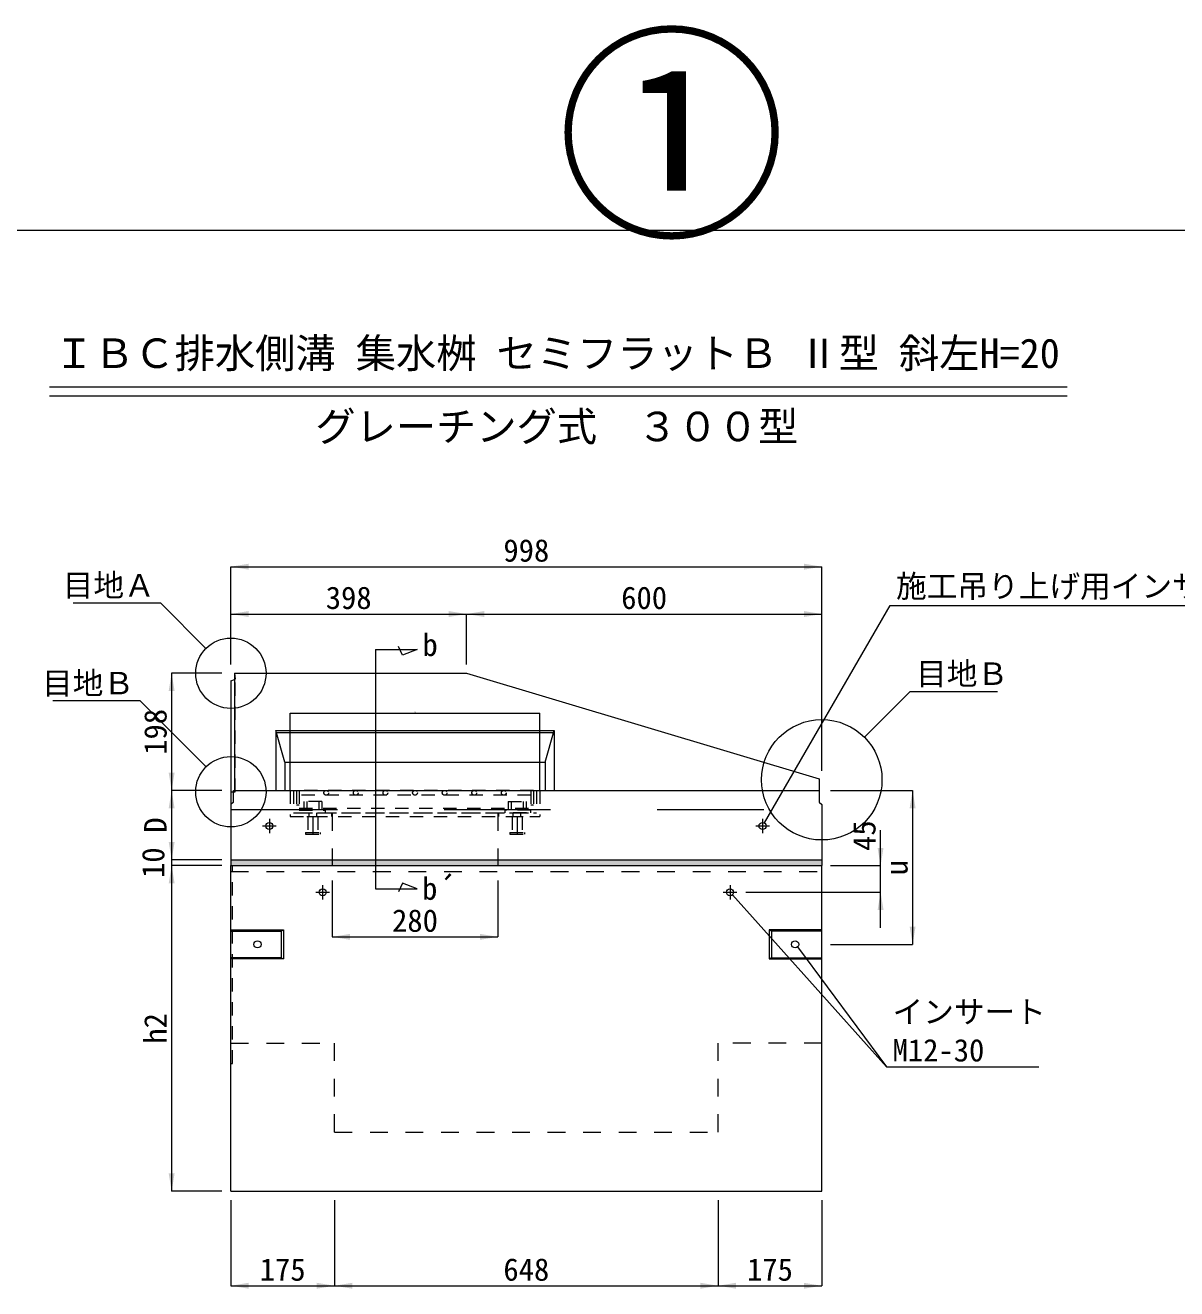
# Model space of a CAD drawing. Units: millimetres at full size. Extents: x -36174 to -11409, y 24892 to 47415.
# Drawn here: x -31074 to -29129, y 42170 to 44304 of the extents above; entities that cross this region are included whole.
import ezdxf
from ezdxf.enums import TextEntityAlignment as Align

# ---------------------------------------------------------------- set-up
doc = ezdxf.new("R2010")
doc.units = ezdxf.units.MM
doc.header["$LTSCALE"] = 30
for name, pattern in [('DASHED_SPACED', [12, 6, -6]), ('USER1', [1.35, 0.75, -0.6]), ('USER2', [2, 1, -1])]:
    doc.linetypes.add(name, pattern=pattern)
for name, color, linetype, lineweight in [('0_2', 7, 'Continuous', 13), ('側溝・本体', 7, 'Continuous', 9), ('寸法引出', 7, 'Continuous', 9), ('寸法線', 7, 'Continuous', 9), ('本体', 2, 'Continuous', 20), ('枠', 5, 'Continuous', 5), ('補助線', 8, 'Continuous', 9), ('ｲﾝｻｰﾄ', 3, 'USER1', 9), ('ｸﾞﾚｰﾁﾝｸﾞ', 7, 'USER1', 5)]:
    doc.layers.add(name, color=color, linetype=linetype, lineweight=lineweight)
doc.layers.add('ﾊｯﾁﾝｸﾞ', color=8, linetype='Continuous')
doc.styles.add('ＭＳ ゴシック', font='')
doc.styles.get('ＭＳ ゴシック').set_extended_font_data('MS Gothic')

# ---------------------------------------------------------------- blocks, each defined once
blk = doc.blocks.new('filled_arrow')
at = {"color": 0, "linetype": 'Continuous', "lineweight": -2}
blk.add_solid([(7.5, 1.25), (0, 0), (7.5, -1.25)], dxfattribs=at)

msp = doc.modelspace()

# ---------------------------------------------------------------- hatches: boundary and pattern name
at = {"layer": '寸法線'}
msp.add_hatch(color=256, dxfattribs=at).paths.add_polyline_path([(-29879.89, 42835.29), (-29879.08, 42834), (-29878.71, 42834.34)])
at = {"layer": 'ﾊｯﾁﾝｸﾞ'}
msp.add_hatch(color=256, dxfattribs=at).paths.add_polyline_path([(-30726.86, 42894.79), (-30726.86, 42884.79), (-30704.85, 42884.79), (-29728.86, 42884.79), (-29728.86, 42894.79)])

# ---------------------------------------------------------------- linework, layer by layer
at = {"layer": '側溝・本体', "lineweight": 20}
for p, q in [((-31033.1, 43693.4), (-29314.22, 43693.4)), ((-31033.1, 43678.4), (-29314.36, 43678.4))]:
    msp.add_line(p, q, dxfattribs=at)
at = {"layer": '側溝・本体', "color": 4, "linetype": 'USER1', "lineweight": 5}
for p, q in [((-30720.86, 43209.79), (-30719.86, 43199.79)), ((-30720.86, 43199.37), (-30719.86, 43199.79)), ((-30719.86, 43009.57), (-30719.86, 43199.79)), ((-30722.36, 43009.57), (-30719.86, 43009.57)), ((-30723.86, 42550.79), (-30723.86, 42884.79)), ((-30726.86, 42550.79), (-30723.86, 42550.79))]:
    msp.add_line(p, q, dxfattribs=at)
at = {"layer": '側溝・本体'}
for p, q in [((-30650.86, 43112.79), (-30180.86, 43112.79)), ((-30635.86, 43059.79), (-30650.86, 43112.79)), ((-30650.86, 43112.79), (-30650.86, 43011.77)), ((-30195.86, 43059.79), (-30180.86, 43112.79)), ((-30180.86, 43112.79), (-30180.86, 43011.77)), ((-30650.01, 43109.79), (-30181.71, 43109.79)), ((-30635.86, 43059.79), (-30195.86, 43059.79)), ((-30635.86, 43059.79), (-30635.86, 43011.77)), ((-30195.86, 43059.79), (-30195.86, 43011.77)), ((-30661.86, 42963.6), (-30661.86, 42939.52)), ((-29828.86, 42963.6), (-29828.86, 42939.52)), ((-30673.43, 42951.79), (-30650.23, 42951.79)), ((-29840.44, 42951.79), (-29817.23, 42951.79)), ((-30583.43, 42839.79), (-30560.23, 42839.79)), ((-30571.86, 42851.59), (-30571.86, 42827.52)), ((-29895.43, 42839.79), (-29872.23, 42839.79)), ((-29883.86, 42851.59), (-29883.86, 42827.52))]:
    msp.add_line(p, q, dxfattribs=at)
at = {"layer": '側溝・本体', "linetype": 'USER1'}
msp.add_line((-30720.86, 43009.57), (-30720.86, 43011.79), dxfattribs=at)
at = {"layer": '側溝・本体', "linetype": 'DASHED_SPACED'}
msp.add_line((-30726.86, 42979.79), (-29728.86, 42979.79), dxfattribs=at)
at = {"layer": '側溝・本体', "linetype": 'USER2'}
for p, q in [((-30555.86, 42973.79), (-30555.86, 42874.79)), ((-30275.86, 42973.79), (-30275.86, 42874.79)), ((-30726.86, 42874.79), (-29728.86, 42874.79)), ((-30726.86, 42584.79), (-30551.86, 42584.79)), ((-30551.86, 42434.79), (-30551.86, 42584.79)), ((-29903.86, 42434.79), (-29903.86, 42584.79)), ((-29728.86, 42584.79), (-29903.86, 42584.79)), ((-30551.86, 42434.79), (-29903.86, 42434.79))]:
    msp.add_line(p, q, dxfattribs=at)
at = {"layer": '側溝・本体', "color": 4, "lineweight": 5}
for p, q in [((-30726.86, 42776.29), (-30637.86, 42776.29)), ((-30726.86, 42774.29), (-30641.86, 42774.29)), ((-30641.86, 42774.29), (-30637.86, 42776.29)), ((-30641.86, 42774.29), (-30641.86, 42729.29)), ((-30637.86, 42776.29), (-30637.86, 42727.29)), ((-29728.86, 42776.29), (-29817.86, 42776.29)), ((-29817.86, 42776.29), (-29817.86, 42727.29)), ((-29813.86, 42774.29), (-29817.86, 42776.29)), ((-29728.86, 42774.29), (-29813.86, 42774.29)), ((-29813.86, 42774.29), (-29813.86, 42729.29)), ((-30641.86, 42729.29), (-30726.86, 42729.29)), ((-30641.86, 42729.29), (-30637.86, 42727.29)), ((-29813.86, 42729.29), (-29817.86, 42727.29)), ((-29813.86, 42729.29), (-29728.86, 42729.29)), ((-30637.86, 42727.29), (-30726.86, 42727.29)), ((-29817.86, 42727.29), (-29728.86, 42727.29))]:
    msp.add_line(p, q, dxfattribs=at)
at = {"layer": '寸法引出'}
for p, q in [((-30482.34, 43249.76), (-30482.34, 42845.83)), ((-30482.34, 43249.76), (-30412.09, 43249.76)), ((-30453.73, 43249.76), (-30412.09, 43249.76)), ((-30436.84, 43240.56), (-30444, 43254.88)), ((-30412.09, 43249.76), (-30436.84, 43240.56)), ((-30482.34, 42845.83), (-30412.09, 42845.83)), ((-30453.73, 42845.83), (-30412.09, 42845.83)), ((-30436.84, 42855.03), (-30444, 42840.71)), ((-30412.09, 42845.83), (-30436.84, 42855.03))]:
    msp.add_line(p, q, dxfattribs=at)
at = {"layer": '寸法線'}
for p, q in [((-30726.86, 43389.79), (-29728.86, 43389.79)), ((-30726.86, 43224.79), (-30726.86, 43389.79)), ((-29728.86, 43187.47), (-29728.86, 43389.79)), ((-30726.86, 43309.79), (-30328.86, 43309.79)), ((-30726.86, 43224.79), (-30726.86, 43309.79)), ((-30328.86, 43224.79), (-30328.86, 43309.79)), ((-30328.86, 43309.79), (-29728.86, 43309.79)), ((-30328.86, 43224.79), (-30328.86, 43309.79)), ((-29728.86, 43044.79), (-29728.86, 43309.79)), ((-30826.86, 43209.79), (-30826.86, 43011.79)), ((-30741.86, 43209.79), (-30826.86, 43209.79)), ((-29579.59, 43179.06), (-29441.37, 43179.06)), ((-30741.86, 43011.79), (-30826.86, 43011.79)), ((-30826.86, 43011.79), (-30826.86, 42894.79)), ((-30741.86, 43011.79), (-30826.86, 43011.79)), ((-29713.86, 43011.79), (-29575.45, 43011.79)), ((-29575.45, 43011.79), (-29575.45, 42751.79)), ((-30826.86, 42954.79), (-30826.86, 42824.79)), ((-29629.56, 42779.79), (-29629.56, 42944.79)), ((-30741.86, 42894.79), (-30826.86, 42894.79)), ((-30741.86, 42894.79), (-30826.86, 42894.79)), ((-30826.86, 42884.79), (-30826.86, 42334.79)), ((-30741.86, 42884.79), (-30826.86, 42884.79)), ((-30741.86, 42884.79), (-30826.86, 42884.79)), ((-29713.86, 42884.79), (-29629.56, 42884.79)), ((-30555.86, 42859.79), (-30555.86, 42764.49)), ((-30275.86, 42859.79), (-30275.86, 42764.49)), ((-29879.89, 42835.29), (-29619.35, 42544.71)), ((-29857.23, 42839.79), (-29629.56, 42839.79)), ((-30555.86, 42764.49), (-30275.86, 42764.49)), ((-29713.86, 42751.79), (-29575.45, 42751.79)), ((-30741.86, 42334.79), (-30826.86, 42334.79)), ((-30726.86, 42319.79), (-30726.86, 42175.08)), ((-30551.86, 42319.79), (-30551.86, 42175.08)), ((-30551.86, 42319.79), (-30551.86, 42175.08)), ((-29903.86, 42319.79), (-29903.86, 42175.08)), ((-29903.86, 42319.79), (-29903.86, 42175.08)), ((-29728.86, 42319.79), (-29728.86, 42175.08)), ((-30726.86, 42175.08), (-30551.86, 42175.08)), ((-30551.86, 42175.08), (-29903.86, 42175.08)), ((-29903.86, 42175.08), (-29728.86, 42175.08))]:
    msp.add_line(p, q, dxfattribs=at)
for points in [[(-30768.86, 43251.8), (-30845.36, 43328.3), (-30993.03, 43328.3)], [(-29825.65, 42956.86), (-29613.44, 43324.41), (-28989.64, 43324.41)], [(-29656.96, 43101.69), (-29579.59, 43179.06), (-29432.33, 43179.06)], [(-30768.78, 43051.49), (-30880.31, 43163.02), (-31027.57, 43163.02)], [(-29769.62, 42747.54), (-29619.35, 42544.71), (-29362.04, 42544.71)]]:
    msp.add_lwpolyline(points, dxfattribs=at)
msp.add_lwpolyline([(-29879.89, 42835.29), (-29879.08, 42834), (-29878.71, 42834.34)], close=True, dxfattribs=at)
for centre, radius in [((-30726.86, 43209.79), 59.4), ((-29728.86, 43029.79), 101.68), ((-30726.86, 43009.57), 59.4)]:
    msp.add_circle(centre, radius, dxfattribs=at)
at = {"layer": '本体'}
for p, q in [((-30726.86, 43196.79), (-30720.86, 43199.37)), ((-30720.86, 43209.79), (-30328.86, 43209.79)), ((-30720.86, 43209.79), (-30720.86, 43199.37)), ((-30328.86, 43209.79), (-29733.36, 43031.14)), ((-30726.86, 43196.79), (-30726.86, 42884.79)), ((-29733.36, 43031.14), (-29733.36, 42991.79)), ((-30722.36, 43011.79), (-29733.36, 43011.79)), ((-29733.36, 42991.79), (-29728.86, 42987.79)), ((-29728.86, 42987.79), (-29728.86, 42884.79)), ((-30726.86, 42894.79), (-29728.86, 42894.79)), ((-30726.86, 42334.79), (-30726.86, 42884.79)), ((-30726.86, 42884.79), (-29728.86, 42884.79)), ((-29728.86, 42334.79), (-29728.86, 42884.79)), ((-30726.86, 42334.79), (-29728.86, 42334.79))]:
    msp.add_line(p, q, dxfattribs=at)
at = {"layer": '本体', "lineweight": 5}
msp.add_line((-30720.86, 43199.37), (-30720.86, 43011.79), dxfattribs=at)
at = {"layer": '本体', "lineweight": 9}
for p, q in [((-30726.86, 43009.57), (-30722.36, 43009.57)), ((-30722.36, 42991.79), (-30722.36, 43011.79)), ((-30722.36, 42991.79), (-30726.86, 42987.79))]:
    msp.add_line(p, q, dxfattribs=at)
at = {"layer": '枠', "lineweight": 20}
msp.add_line((-32782.47, 43958.36), (-27182.47, 43958.36), dxfattribs=at)
at = {"layer": '補助線'}
for p, q in [((-30626.86, 43142.54), (-30204.86, 43142.54)), ((-30626.86, 43012.79), (-30626.86, 43142.54)), ((-30204.86, 43012.79), (-30204.86, 43142.54)), ((-30598.36, 42967.79), (-30578.36, 42967.79)), ((-30588.36, 42967.79), (-30588.36, 42937.79)), ((-30253.36, 42967.79), (-30233.36, 42967.79)), ((-30243.36, 42967.79), (-30243.36, 42937.79))]:
    msp.add_line(p, q, dxfattribs=at)
at = {"layer": 'ｲﾝｻｰﾄ'}
for p, q in [((-30596.86, 42967.79), (-30596.86, 42940.79)), ((-30596.86, 42967.79), (-30579.86, 42967.79)), ((-30579.86, 42967.79), (-30579.86, 42940.79)), ((-30251.86, 42967.79), (-30251.86, 42940.79)), ((-30251.86, 42967.79), (-30234.86, 42967.79)), ((-30234.86, 42967.79), (-30234.86, 42940.79)), ((-30600.86, 42940.79), (-30600.86, 42937.79)), ((-30600.86, 42940.79), (-30575.86, 42940.79)), ((-30600.86, 42937.79), (-30575.86, 42937.79)), ((-30575.86, 42940.79), (-30575.86, 42937.79)), ((-30255.86, 42940.79), (-30255.86, 42937.79)), ((-30255.86, 42940.79), (-30230.86, 42940.79)), ((-30255.86, 42937.79), (-30230.86, 42937.79)), ((-30230.86, 42940.79), (-30230.86, 42937.79))]:
    msp.add_line(p, q, dxfattribs=at)
at = {"layer": 'ｲﾝｻｰﾄ', "linetype": 'Continuous'}
for centre in [(-30661.86, 42951.79), (-29828.86, 42951.79), (-30571.86, 42839.79), (-29883.86, 42839.79), (-30681.86, 42751.79), (-29773.86, 42751.79)]:
    msp.add_circle(centre, 6, dxfattribs=at)
at = {"layer": 'ｸﾞﾚｰﾁﾝｸﾞ'}
for p, q in [((-30626.86, 43011.79), (-30626.86, 42967.79)), ((-30626.86, 43011.79), (-30204.86, 43011.79)), ((-30620.86, 43011.79), (-30620.86, 42973.79)), ((-30615.86, 43011.79), (-30615.86, 42986.79)), ((-30215.86, 43011.79), (-30615.86, 43011.79)), ((-30611.36, 43011.79), (-30611.36, 42973.79)), ((-30220.36, 43011.79), (-30220.36, 42973.79)), ((-30215.86, 43011.79), (-30215.86, 42986.79)), ((-30210.86, 43011.79), (-30210.86, 42973.79)), ((-30204.86, 43011.79), (-30204.86, 42967.79)), ((-30611.36, 42986.79), (-30615.86, 42986.79)), ((-30220.36, 43003.79), (-30611.36, 43003.79)), ((-30573.36, 42993.29), (-30603.36, 42993.29)), ((-30603.36, 42993.29), (-30603.36, 42978.29)), ((-30598.36, 42993.29), (-30598.36, 42978.29)), ((-30578.36, 42993.29), (-30578.36, 42978.29)), ((-30573.36, 42993.29), (-30573.36, 42978.29)), ((-30258.36, 42993.29), (-30258.36, 42978.29)), ((-30258.36, 42993.29), (-30228.36, 42993.29)), ((-30253.36, 42993.29), (-30253.36, 42978.29)), ((-30233.36, 42993.29), (-30233.36, 42978.29)), ((-30228.36, 42993.29), (-30228.36, 42978.29)), ((-30215.86, 42986.79), (-30220.36, 42986.79)), ((-30626.86, 42967.79), (-30204.86, 42967.79)), ((-30620.86, 42973.79), (-30210.86, 42973.79)), ((-30611.36, 42981.79), (-30220.36, 42981.79)), ((-30611.36, 42978.29), (-30567.36, 42978.29)), ((-30611.36, 42973.79), (-30220.36, 42973.79)), ((-30594.86, 42967.79), (-30594.86, 42973.79)), ((-30581.86, 42967.79), (-30581.86, 42973.79)), ((-30567.36, 42978.29), (-30567.36, 42973.79)), ((-30556.86, 42973.79), (-30556.86, 42967.79)), ((-30274.86, 42973.79), (-30274.86, 42967.79)), ((-30220.36, 42978.29), (-30264.36, 42978.29)), ((-30264.36, 42978.29), (-30264.36, 42973.79)), ((-30227.36, 42973.79), (-30257.36, 42973.79)), ((-30249.86, 42967.79), (-30249.86, 42973.79)), ((-30236.86, 42967.79), (-30236.86, 42973.79)), ((-30220.36, 42973.79), (-30220.36, 42978.29))]:
    msp.add_line(p, q, dxfattribs=at)
at = {"layer": 'ｸﾞﾚｰﾁﾝｸﾞ', "lineweight": 9}
for centre in [(-30565.86, 43007.79), (-30515.86, 43007.79), (-30465.86, 43007.79), (-30415.86, 43007.79), (-30365.86, 43007.79), (-30315.86, 43007.79), (-30265.86, 43007.79)]:
    msp.add_circle(centre, 4, dxfattribs=at)

# ---------------------------------------------------------------- block references
at = {"layer": '寸法線', "xscale": 4, "yscale": 4}
for p in [(-30726.86, 43389.79), (-30726.86, 43309.79), (-30328.86, 43309.79), (-30555.86, 42764.49), (-30726.86, 42175.08), (-30551.86, 42175.08), (-29903.86, 42175.08)]:
    msp.add_blockref('filled_arrow', p, dxfattribs=at)
at = {"layer": '寸法線'}
for p, xscale, yscale, rotation in [((-29728.86, 43389.79), 4, 4, 180), ((-30328.86, 43309.79), 4, 4, 180), ((-29728.86, 43309.79), 4, 4, 180), ((-30826.86, 43209.79), 4, 4, 270), ((-30826.86, 43011.79), 4, 4, 90), ((-30826.86, 43011.79), 4, 4, 270), ((-29575.45, 43011.79), 4, 4, 270), ((-29825.65, 42956.86), 0.2, 0.2, 60), ((-30826.86, 42894.79), 4, 4, 90), ((-30826.86, 42894.79), 4, 4, 90), ((-29629.56, 42884.79), 4, 4, 90), ((-30826.86, 42884.79), 4, 4, 270), ((-30826.86, 42884.79), 4, 4, 270), ((-29629.56, 42839.79), 4, 4, 270), ((-29575.45, 42751.79), 4, 4, 90), ((-30275.86, 42764.49), 4, 4, 180), ((-29769.62, 42747.54), 0.2, 0.2, 306.5), ((-30826.86, 42334.79), 4, 4, 90), ((-30551.86, 42175.08), 4, 4, 180), ((-29903.86, 42175.08), 4, 4, 180), ((-29728.86, 42175.08), 4, 4, 180)]:
    msp.add_blockref('filled_arrow', p, dxfattribs=dict(at, xscale=xscale, yscale=yscale, rotation=rotation))
at = {"layer": '補助線', "xscale": 0.2, "yscale": 0.2}
msp.add_blockref('filled_arrow', (-30626.86, 43142.54), dxfattribs=at)
at = {"layer": '補助線', "xscale": 0.2, "yscale": 0.2, "rotation": 180}
msp.add_blockref('filled_arrow', (-30204.86, 43142.54), dxfattribs=at)

# ---------------------------------------------------------------- texts
at = {"layer": '0_2', "style": 'ＭＳ ゴシック'}
for s, height, p in [('ＩＢＣ排水側溝 集水桝 セミフラットＢ Ⅱ型 斜左H=20', 49.84, (-30176.33, 43750.37)), ('グレーチング式\u3000３００型', 49.84, (-30176.33, 43626.63)), ('b', 37.98, (-30390.21, 43257.83)), ('b´', 37.98, (-30375.24, 42846.13))]:
    msp.add_text(s, height=height, dxfattribs=at).set_placement(p, align=Align.MIDDLE_CENTER)
at = {"layer": '寸法線', "style": 'ＭＳ ゴシック'}
for s, p in [('998', (-30227.86, 43417.29)), ('398', (-30527.86, 43337.29)), ('600', (-30028.86, 43337.29)), ('280', (-30415.86, 42791.99)), ('175', (-30639.36, 42202.58)), ('648', (-30227.86, 42202.58)), ('175', (-29816.36, 42202.58))]:
    msp.add_text(s, height=37.98, dxfattribs=at).set_placement(p, align=Align.MIDDLE_CENTER)
for s, p in [('目地Ａ', (-30855.36, 43377.31)), ('目地Ｂ', (-30890.31, 43212.04))]:
    msp.add_text(s, height=37.98, dxfattribs=at).set_placement(p, align=Align.TOP_RIGHT)
for s, p in [('施工吊り上げ用インサート', (-29603.44, 43375.86)), ('目地Ｂ', (-29569.59, 43228.08))]:
    msp.add_text(s, height=37.98, dxfattribs=at).set_placement(p, align=Align.TOP_LEFT)
for s, p in [('198', (-30854.36, 43110.79)), ('D', (-30854.36, 42953.29)), ('45', (-29657.06, 42935.34)), ('10', (-30858.11, 42889.79)), ('u', (-29602.95, 42881.79)), ('h2', (-30854.36, 42609.79))]:
    msp.add_text(s, height=37.98, rotation=90, dxfattribs=at).set_placement(p, align=Align.MIDDLE_CENTER)
for s, p in [('インサート', (-29609.35, 42607.57)), ('M12-30', (-29609.35, 42542.57))]:
    msp.add_text(s, height=37.98, dxfattribs=at).set_placement(p, align=Align.BOTTOM_LEFT)
at = {"layer": '補助線', "color": 1, "style": 'ＭＳ ゴシック'}
msp.add_text('①', height=284.8, dxfattribs=at).set_placement((-29982.47, 43890.29), align=Align.BOTTOM_CENTER)
at = {"layer": '補助線', "style": 'ＭＳ ゴシック'}
msp.add_text('422', height=1.899, dxfattribs=at).set_placement((-30415.86, 43144.04), align=Align.MIDDLE_CENTER)

doc.saveas('drawing.dxf')
